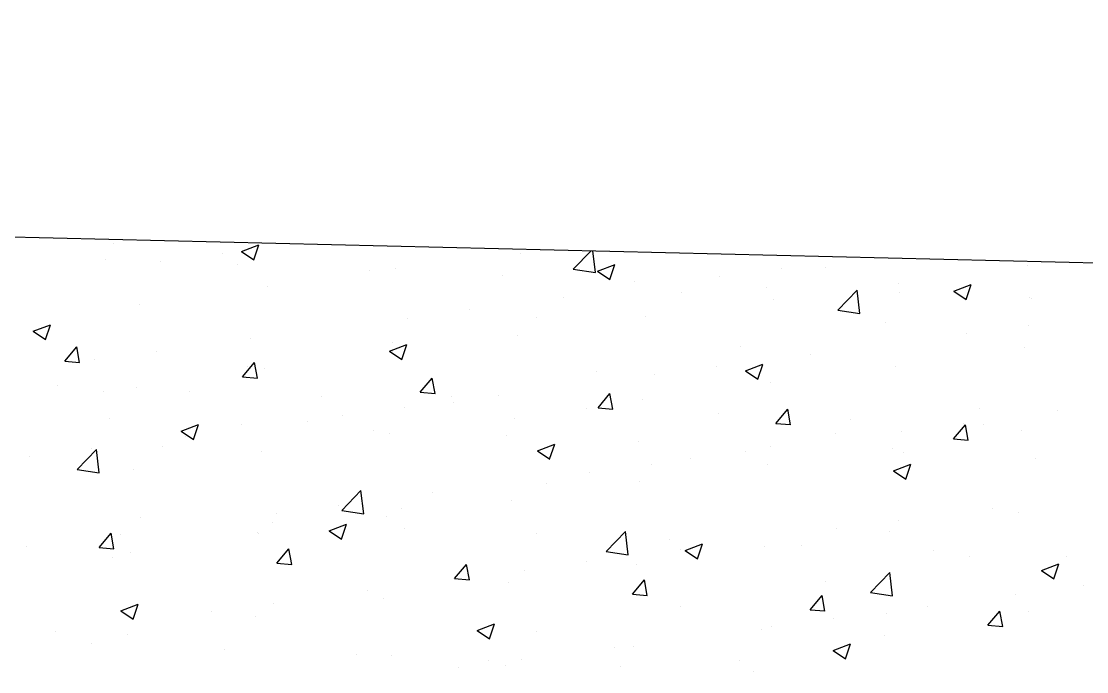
# Model space of a CAD drawing. Header units: millimetres. Extents: x 331487 to 517269, y 198509 to 399936.
# Drawn here: x 447763.4 to 448193.3, y 302100.4 to 302362.9 of the extents above; entities that cross this region are included whole.
import ezdxf

# ---------------------------------------------------------------- set-up
doc = ezdxf.new("R2010")
doc.units = ezdxf.units.MM
doc.header["$MEASUREMENT"] = 0
doc.layers.add('COLUMN', color=6, linetype='Continuous')

msp = doc.modelspace()

# ---------------------------------------------------------------- linework, layer by layer
at = {"layer": 'COLUMN'}
msp.add_line((411189.88, 303155.43), (449398.63, 302236.5), dxfattribs=at)
at = {"layer": 'COLUMN', "color": 2, "linetype": 'Continuous'}
for p, q in [((447800.59, 302273.06), (447800.59, 302273.06)), ((447800.59, 302273.06), (447800.59, 302273.06)), ((447844.47, 302269.27), (447844.47, 302269.27)), ((447844.47, 302269.27), (447844.47, 302269.27)), ((447852.27, 302270.04), (447859.27, 302272.73)), ((447852.27, 302270.04), (447859.27, 302272.73)), ((447852.27, 302270.04), (447857.25, 302266.68)), ((447852.27, 302270.04), (447857.25, 302266.68)), ((447857.24, 302266.68), (447859.27, 302272.72)), ((447857.24, 302266.68), (447859.27, 302272.72)), ((447964.75, 302269.36), (447964.75, 302269.36)), ((447964.75, 302269.36), (447964.75, 302269.36)), ((447986.16, 302262.85), (447993.31, 302270.3)), ((447986.16, 302262.85), (447993.31, 302270.3)), ((447995.05, 302261.47), (447994.02, 302270.29)), ((447995.05, 302261.47), (447994.02, 302270.29)), ((447797.32, 302266.95), (447797.32, 302266.95)), ((447797.32, 302266.95), (447797.32, 302266.95)), ((447819.44, 302265.97), (447819.44, 302265.97)), ((447819.44, 302265.97), (447819.44, 302265.97)), ((447850.7, 302264.69), (447850.7, 302264.69)), ((447850.7, 302264.69), (447850.7, 302264.69)), ((447904.09, 302262.44), (447904.09, 302262.44)), ((447904.09, 302262.44), (447904.09, 302262.44)), ((447914.24, 302262.96), (447914.24, 302262.96)), ((447914.24, 302262.96), (447914.24, 302262.96)), ((447986.15, 302262.85), (447995.05, 302261.47)), ((447986.15, 302262.85), (447995.05, 302261.47)), ((447995.98, 302262.03), (448002.99, 302264.72)), ((447995.98, 302262.03), (448002.99, 302264.72)), ((447995.98, 302262.03), (448000.96, 302258.67)), ((447995.98, 302262.03), (448000.96, 302258.67)), ((448000.95, 302258.67), (448002.98, 302264.72)), ((448000.95, 302258.67), (448002.98, 302264.72)), ((448070.29, 302263.02), (448070.29, 302263.02)), ((448070.29, 302263.02), (448070.29, 302263.02)), ((448088.05, 302263.45), (448088.05, 302263.45)), ((448088.05, 302263.45), (448088.05, 302263.45)), ((448169.27, 302264.51), (448169.27, 302264.51)), ((448169.27, 302264.51), (448169.27, 302264.51)), ((447957.47, 302260.18), (447957.47, 302260.18)), ((447957.47, 302260.18), (447957.47, 302260.18)), ((448010.85, 302257.93), (448010.85, 302257.93)), ((448010.85, 302257.93), (448010.85, 302257.93)), ((448045.26, 302259.73), (448045.26, 302259.73)), ((448045.26, 302259.73), (448045.26, 302259.73)), ((448117.33, 302257.01), (448117.33, 302257.01)), ((448117.33, 302257.01), (448117.33, 302257.01)), ((448139.7, 302254.02), (448146.7, 302256.71)), ((448139.7, 302254.02), (448146.7, 302256.71)), ((448144.67, 302250.66), (448146.7, 302256.71)), ((448144.67, 302250.66), (448146.7, 302256.71)), ((447862.9, 302255.92), (447862.9, 302255.92)), ((447862.9, 302255.92), (447862.9, 302255.92)), ((448029.73, 302253.44), (448029.73, 302253.44)), ((448029.73, 302253.44), (448029.73, 302253.44)), ((448064.23, 302255.67), (448064.23, 302255.67)), ((448064.23, 302255.67), (448064.23, 302255.67)), ((448092.88, 302246.3), (448100.67, 302254.42)), ((448092.88, 302246.3), (448100.67, 302254.42)), ((448101.77, 302244.92), (448100.67, 302254.41)), ((448101.77, 302244.92), (448100.67, 302254.41)), ((448117.62, 302253.42), (448117.62, 302253.42)), ((448117.62, 302253.42), (448117.62, 302253.42)), ((448139.7, 302254.02), (448144.67, 302250.67)), ((448139.7, 302254.02), (448144.67, 302250.67)), ((447810.96, 302248.42), (447810.96, 302248.42)), ((447810.96, 302248.42), (447810.96, 302248.42)), ((447982.1, 302251.41), (447982.1, 302251.41)), ((447982.1, 302251.41), (447982.1, 302251.41)), ((448066.82, 302250.61), (448066.82, 302250.61)), ((448066.82, 302250.61), (448066.82, 302250.61)), ((448170.33, 302251.5), (448170.33, 302251.5)), ((448170.33, 302251.5), (448170.33, 302251.5)), ((448171, 302251.16), (448171, 302251.16)), ((448171, 302251.16), (448171, 302251.16)), ((447944.23, 302246.42), (447944.23, 302246.42)), ((447944.23, 302246.42), (447944.23, 302246.42)), ((447971.42, 302243.43), (447971.42, 302243.43)), ((447971.42, 302243.43), (447971.42, 302243.43)), ((448015.47, 302243.57), (448015.47, 302243.57)), ((448015.47, 302243.57), (448015.47, 302243.57)), ((448092.88, 302246.29), (448101.77, 302244.92)), ((448092.88, 302246.29), (448101.77, 302244.92)), ((447768.25, 302237.78), (447775.25, 302240.47)), ((447768.25, 302237.78), (447775.25, 302240.47)), ((447773.22, 302234.43), (447775.25, 302240.47)), ((447773.22, 302234.43), (447775.25, 302240.47)), ((447919.19, 302243.13), (447919.19, 302243.13)), ((447919.19, 302243.13), (447919.19, 302243.13)), ((448112.01, 302241.49), (448112.01, 302241.49)), ((448112.01, 302241.49), (448112.01, 302241.49)), ((448170.04, 302240.18), (448170.04, 302240.18)), ((448170.04, 302240.18), (448170.04, 302240.18)), ((447768.25, 302237.78), (447773.22, 302234.43)), ((447768.25, 302237.78), (447773.22, 302234.43)), ((447963.53, 302236.07), (447963.53, 302236.07)), ((447963.53, 302236.07), (447963.53, 302236.07)), ((448145.01, 302236.88), (448145.01, 302236.88)), ((448145.01, 302236.88), (448145.01, 302236.88)), ((447780.95, 302225.73), (447785.78, 302231.48)), ((447780.95, 302225.73), (447785.78, 302231.48)), ((447786.93, 302225.2), (447785.77, 302231.47)), ((447786.93, 302225.2), (447785.77, 302231.47)), ((447856.04, 302234.81), (447856.04, 302234.81)), ((447856.04, 302234.81), (447856.04, 302234.81)), ((447911.96, 302229.78), (447918.96, 302232.46)), ((447911.96, 302229.78), (447918.96, 302232.46)), ((447913.1, 302233.42), (447913.1, 302233.42)), ((447913.1, 302233.42), (447913.1, 302233.42)), ((447916.93, 302226.42), (447918.96, 302232.46)), ((447916.93, 302226.42), (447918.96, 302232.46)), ((448053.7, 302231.48), (448053.7, 302231.48)), ((448053.7, 302231.48), (448053.7, 302231.48)), ((448168.05, 302231.22), (448168.05, 302231.22)), ((448168.05, 302231.22), (448168.05, 302231.22)), ((447793.13, 302226.53), (447793.13, 302226.53)), ((447793.13, 302226.53), (447793.13, 302226.53)), ((447818.17, 302229.83), (447818.17, 302229.83)), ((447818.17, 302229.83), (447818.17, 302229.83)), ((447911.96, 302229.78), (447916.94, 302226.42)), ((447911.96, 302229.78), (447916.94, 302226.42)), ((447913.02, 302229.67), (447913.02, 302229.67)), ((447913.02, 302229.67), (447913.02, 302229.67)), ((448081.86, 302228.57), (448081.86, 302228.57)), ((448081.86, 302228.57), (448081.86, 302228.57)), ((447780.95, 302225.73), (447786.93, 302225.21)), ((447780.95, 302225.73), (447786.93, 302225.21)), ((447852.68, 302219.46), (447857.5, 302225.2)), ((447852.68, 302219.46), (447857.5, 302225.2)), ((447854.78, 302223.41), (447854.78, 302223.41)), ((447854.78, 302223.41), (447854.78, 302223.41)), ((447858.66, 302218.93), (447857.5, 302225.2)), ((447858.66, 302218.93), (447857.5, 302225.2)), ((447861.68, 302222.63), (447861.68, 302222.63)), ((447861.68, 302222.63), (447861.68, 302222.63)), ((448043.98, 302223.58), (448043.98, 302223.58)), ((448043.98, 302223.58), (448043.98, 302223.58)), ((448055.67, 302221.77), (448062.68, 302224.46)), ((448055.67, 302221.77), (448062.68, 302224.46)), ((448060.65, 302218.41), (448062.67, 302224.45)), ((448060.65, 302218.41), (448062.67, 302224.45)), ((448116.11, 302223.72), (448116.11, 302223.72)), ((448116.11, 302223.72), (448116.11, 302223.72)), ((447852.68, 302219.46), (447858.66, 302218.93)), ((447852.68, 302219.46), (447858.66, 302218.93)), ((447924.41, 302213.18), (447929.23, 302218.93)), ((447924.41, 302213.18), (447929.23, 302218.93)), ((447930.38, 302212.65), (447929.23, 302218.92)), ((447930.38, 302212.65), (447929.23, 302218.92)), ((447995.38, 302221.47), (447995.38, 302221.47)), ((447995.38, 302221.47), (447995.38, 302221.47)), ((448018.95, 302220.28), (448018.95, 302220.28)), ((448018.95, 302220.28), (448018.95, 302220.28)), ((448055.67, 302221.77), (448060.65, 302218.41)), ((448055.67, 302221.77), (448060.65, 302218.41)), ((447777.85, 302215.85), (447777.85, 302215.85)), ((447777.85, 302215.85), (447777.85, 302215.85)), ((447796.46, 302213.39), (447796.46, 302213.39)), ((447796.46, 302213.39), (447796.46, 302213.39)), ((447809.74, 302215.13), (447809.74, 302215.13)), ((447809.74, 302215.13), (447809.74, 302215.13)), ((447831.23, 302213.59), (447831.23, 302213.59)), ((447831.23, 302213.59), (447831.23, 302213.59)), ((448065.6, 302217.32), (448065.6, 302217.32)), ((448065.6, 302217.32), (448065.6, 302217.32)), ((447884.61, 302211.34), (447884.61, 302211.34)), ((447884.61, 302211.34), (447884.61, 302211.34)), ((447924.41, 302213.18), (447930.38, 302212.66)), ((447924.41, 302213.18), (447930.38, 302212.66)), ((447937.06, 302211.46), (447937.06, 302211.46)), ((447937.06, 302211.46), (447937.06, 302211.46)), ((447937.99, 302209.08), (447937.99, 302209.08)), ((447937.99, 302209.08), (447937.99, 302209.08)), ((447955.79, 302211.97), (447955.79, 302211.97)), ((447955.79, 302211.97), (447955.79, 302211.97)), ((447996.13, 302206.91), (448000.95, 302212.65)), ((447996.13, 302206.91), (448000.95, 302212.65)), ((448002.11, 302206.38), (448000.95, 302212.64)), ((448002.11, 302206.38), (448000.95, 302212.64)), ((448014.26, 302210.28), (448014.26, 302210.28)), ((448014.26, 302210.28), (448014.26, 302210.28)), ((447917.92, 302206.98), (447917.92, 302206.98)), ((447917.92, 302206.98), (447917.92, 302206.98)), ((447991.38, 302206.83), (447991.38, 302206.83)), ((447991.38, 302206.83), (447991.38, 302206.83)), ((447996.13, 302206.91), (448002.11, 302206.38)), ((447996.13, 302206.91), (448002.11, 302206.38)), ((448067.86, 302200.63), (448072.68, 302206.38)), ((448067.86, 302200.63), (448072.68, 302206.38)), ((448073.83, 302200.1), (448072.68, 302206.37)), ((448073.83, 302200.1), (448072.68, 302206.37)), ((448150.21, 302206.5), (448150.21, 302206.5)), ((448150.21, 302206.5), (448150.21, 302206.5)), ((448181.61, 302205.72), (448181.61, 302205.72)), ((448181.61, 302205.72), (448181.61, 302205.72)), ((447798.93, 302202.42), (447798.93, 302202.42)), ((447798.93, 302202.42), (447798.93, 302202.42)), ((447878.74, 302201.45), (447878.74, 302201.45)), ((447878.74, 302201.45), (447878.74, 302201.45)), ((447892.89, 302203.69), (447892.89, 302203.69)), ((447892.89, 302203.69), (447892.89, 302203.69)), ((447962.32, 302202.78), (447962.32, 302202.78)), ((447962.32, 302202.78), (447962.32, 302202.78)), ((448044.76, 302204.57), (448044.76, 302204.57)), ((448044.76, 302204.57), (448044.76, 302204.57)), ((448067.86, 302200.63), (448073.84, 302200.11)), ((448067.86, 302200.63), (448073.84, 302200.11)), ((448098.14, 302202.32), (448098.14, 302202.32)), ((448098.14, 302202.32), (448098.14, 302202.32)), ((448143.74, 302200.73), (448143.74, 302200.73)), ((448143.74, 302200.73), (448143.74, 302200.73)), ((447827.94, 302197.52), (447834.94, 302200.21)), ((447827.94, 302197.52), (447834.94, 302200.21)), ((447827.94, 302197.52), (447832.91, 302194.17)), ((447827.94, 302197.52), (447832.91, 302194.17)), ((447832.91, 302194.17), (447834.94, 302200.21)), ((447832.91, 302194.17), (447834.94, 302200.21)), ((447852.32, 302200.16), (447852.32, 302200.16)), ((447852.32, 302200.16), (447852.32, 302200.16)), ((447905.7, 302197.91), (447905.7, 302197.91)), ((447905.7, 302197.91), (447905.7, 302197.91)), ((447911.81, 302196.38), (447911.81, 302196.38)), ((447911.81, 302196.38), (447911.81, 302196.38)), ((448091.89, 302196.48), (448091.89, 302196.48)), ((448091.89, 302196.48), (448091.89, 302196.48)), ((448118.7, 302197.44), (448118.7, 302197.44)), ((448118.7, 302197.44), (448118.7, 302197.44)), ((448139.58, 302194.36), (448144.41, 302200.1)), ((448139.58, 302194.36), (448144.41, 302200.1)), ((448145.56, 302193.83), (448144.4, 302200.09)), ((448145.56, 302193.83), (448144.4, 302200.09)), ((448151.52, 302200.06), (448151.52, 302200.06)), ((448151.52, 302200.06), (448151.52, 302200.06)), ((448166.83, 302197.93), (448166.83, 302197.93)), ((448166.83, 302197.93), (448166.83, 302197.93)), ((447829.73, 302195.37), (447829.73, 302195.37)), ((447829.73, 302195.37), (447829.73, 302195.37)), ((447959.08, 302195.65), (447959.08, 302195.65)), ((447959.08, 302195.65), (447959.08, 302195.65)), ((447971.65, 302189.51), (447978.65, 302192.2)), ((447971.65, 302189.51), (447978.65, 302192.2)), ((447976.62, 302186.16), (447978.65, 302192.2)), ((447976.62, 302186.16), (447978.65, 302192.2)), ((448012.46, 302193.4), (448012.46, 302193.4)), ((448012.46, 302193.4), (448012.46, 302193.4)), ((448139.58, 302194.36), (448145.56, 302193.83)), ((448139.58, 302194.36), (448145.56, 302193.83)), ((447785.97, 302181.99), (447793.76, 302190.11)), ((447785.97, 302181.99), (447793.76, 302190.11)), ((447791.86, 302190.39), (447791.86, 302190.39)), ((447791.86, 302190.39), (447791.86, 302190.39)), ((447794.86, 302180.61), (447793.75, 302190.1)), ((447794.86, 302180.61), (447793.75, 302190.1)), ((447820.42, 302191.44), (447820.42, 302191.44)), ((447820.42, 302191.44), (447820.42, 302191.44)), ((447860.46, 302189.34), (447860.46, 302189.34)), ((447860.46, 302189.34), (447860.46, 302189.34)), ((447971.65, 302189.51), (447976.63, 302186.16)), ((447971.65, 302189.51), (447976.63, 302186.16)), ((448055.55, 302189.12), (448055.55, 302189.12)), ((448055.55, 302189.12), (448055.55, 302189.12)), ((448065.84, 302191.14), (448065.84, 302191.14)), ((448065.84, 302191.14), (448065.84, 302191.14)), ((448114.89, 302190.43), (448114.89, 302190.43)), ((448114.89, 302190.43), (448114.89, 302190.43)), ((448119.23, 302188.88), (448119.23, 302188.88)), ((448119.23, 302188.88), (448119.23, 302188.88)), ((447766.82, 302187.09), (447766.82, 302187.09)), ((447766.82, 302187.09), (447766.82, 302187.09)), ((448017.68, 302184.14), (448017.68, 302184.14)), ((448017.68, 302184.14), (448017.68, 302184.14)), ((448033.57, 302186.47), (448033.57, 302186.47)), ((448033.57, 302186.47), (448033.57, 302186.47)), ((448064.38, 302184.03), (448064.38, 302184.03)), ((448064.38, 302184.03), (448064.38, 302184.03)), ((448115.37, 302181.51), (448122.37, 302184.19)), ((448115.37, 302181.51), (448122.37, 302184.19)), ((448120.34, 302178.15), (448122.36, 302184.19)), ((448120.34, 302178.15), (448122.36, 302184.19)), ((448172.61, 302186.63), (448172.61, 302186.63)), ((448172.61, 302186.63), (448172.61, 302186.63)), ((447785.96, 302181.99), (447794.86, 302180.61)), ((447785.96, 302181.99), (447794.86, 302180.61)), ((447808.52, 302181.84), (447808.52, 302181.84)), ((447808.52, 302181.84), (447808.52, 302181.84)), ((447992.64, 302180.84), (447992.64, 302180.84)), ((447992.64, 302180.84), (447992.64, 302180.84)), ((448115.37, 302181.51), (448120.34, 302178.15)), ((448115.37, 302181.51), (448120.34, 302178.15)), ((447975.25, 302176.46), (447975.25, 302176.46)), ((447975.25, 302176.46), (447975.25, 302176.46)), ((448013.04, 302176.99), (448013.04, 302176.99)), ((448013.04, 302176.99), (448013.04, 302176.99)), ((447892.69, 302165.44), (447900.48, 302173.56)), ((447892.69, 302165.44), (447900.48, 302173.56)), ((447901.58, 302164.06), (447900.48, 302173.55)), ((447901.58, 302164.06), (447900.48, 302173.55)), ((447929.49, 302172.53), (447929.49, 302172.53)), ((447929.49, 302172.53), (447929.49, 302172.53)), ((447891.61, 302167.54), (447891.61, 302167.54)), ((447891.61, 302167.54), (447891.61, 302167.54)), ((447916.93, 302166.45), (447916.93, 302166.45)), ((447916.93, 302166.45), (447916.93, 302166.45)), ((447961.1, 302169.49), (447961.1, 302169.49)), ((447961.1, 302169.49), (447961.1, 302169.49)), ((448155.3, 302166.28), (448155.3, 302166.28)), ((448155.3, 302166.28), (448155.3, 302166.28)), ((447811.34, 302162.76), (447811.34, 302162.76)), ((447811.34, 302162.76), (447811.34, 302162.76)), ((447866.58, 302164.25), (447866.58, 302164.25)), ((447866.58, 302164.25), (447866.58, 302164.25)), ((447892.69, 302165.43), (447901.58, 302164.06)), ((447892.69, 302165.43), (447901.58, 302164.06)), ((447910.59, 302163.09), (447910.59, 302163.09)), ((447910.59, 302163.09), (447910.59, 302163.09)), ((448165.62, 302164.64), (448165.62, 302164.64)), ((448165.62, 302164.64), (448165.62, 302164.64)), ((447864.72, 302160.51), (447864.72, 302160.51)), ((447864.72, 302160.51), (447864.72, 302160.51)), ((447887.63, 302157.26), (447894.63, 302159.95)), ((447887.63, 302157.26), (447894.63, 302159.95)), ((447892.6, 302153.9), (447894.63, 302159.95)), ((447892.6, 302153.9), (447894.63, 302159.95)), ((447918.1, 302158.25), (447918.1, 302158.25)), ((447918.1, 302158.25), (447918.1, 302158.25)), ((448092.4, 302158), (448092.4, 302158)), ((448092.4, 302158), (448092.4, 302158)), ((448117.43, 302161.29), (448117.43, 302161.29)), ((448117.43, 302161.29), (448117.43, 302161.29)), ((447794.83, 302150.51), (447799.65, 302156.26)), ((447794.83, 302150.51), (447799.65, 302156.26)), ((447800.8, 302149.98), (447799.65, 302156.25)), ((447800.8, 302149.98), (447799.65, 302156.25)), ((447803.42, 302155.93), (447803.42, 302155.93)), ((447803.42, 302155.93), (447803.42, 302155.93)), ((447858.61, 302156.44), (447858.61, 302156.44)), ((447858.61, 302156.44), (447858.61, 302156.44)), ((447859.25, 302156.05), (447859.25, 302156.05)), ((447859.25, 302156.05), (447859.25, 302156.05)), ((447887.63, 302157.26), (447892.6, 302153.91)), ((447887.63, 302157.26), (447892.6, 302153.91)), ((447971.48, 302156), (447971.48, 302156)), ((447971.48, 302156), (447971.48, 302156)), ((447999.42, 302148.89), (448007.21, 302157.01)), ((447999.42, 302148.89), (448007.21, 302157.01)), ((448008.31, 302147.5), (448007.2, 302157)), ((448008.31, 302147.5), (448007.2, 302157)), ((448024.86, 302153.74), (448024.86, 302153.74)), ((448024.86, 302153.74), (448024.86, 302153.74)), ((448113.68, 302157.14), (448113.68, 302157.14)), ((448113.68, 302157.14), (448113.68, 302157.14)), ((447765.55, 302150.95), (447765.55, 302150.95)), ((447765.55, 302150.95), (447765.55, 302150.95)), ((447794.83, 302150.51), (447800.81, 302149.99)), ((447794.83, 302150.51), (447800.81, 302149.99)), ((447866.56, 302144.24), (447871.38, 302149.98)), ((447866.56, 302144.24), (447871.38, 302149.98)), ((447872.53, 302143.71), (447871.37, 302149.98)), ((447872.53, 302143.71), (447871.37, 302149.98)), ((447999.41, 302148.88), (448008.31, 302147.5)), ((447999.41, 302148.88), (448008.31, 302147.5)), ((448029.24, 302149.68), (448029.24, 302149.68)), ((448029.24, 302149.68), (448029.24, 302149.68)), ((448031.34, 302149.25), (448038.34, 302151.94)), ((448031.34, 302149.25), (448038.34, 302151.94)), ((448031.34, 302149.25), (448036.32, 302145.9)), ((448031.34, 302149.25), (448036.32, 302145.9)), ((448036.31, 302145.9), (448038.34, 302151.94)), ((448036.31, 302145.9), (448038.34, 302151.94)), ((448063.17, 302150.74), (448063.17, 302150.74)), ((448063.17, 302150.74), (448063.17, 302150.74)), ((448078.25, 302151.49), (448078.25, 302151.49)), ((448078.25, 302151.49), (448078.25, 302151.49)), ((448131.63, 302149.23), (448131.63, 302149.23)), ((448131.63, 302149.23), (448131.63, 302149.23)), ((447800.29, 302146.43), (447800.29, 302146.43)), ((447800.29, 302146.43), (447800.29, 302146.43)), ((447807.31, 302148.55), (447807.31, 302148.55)), ((447807.31, 302148.55), (447807.31, 302148.55)), ((447991.37, 302144.7), (447991.37, 302144.7)), ((447991.37, 302144.7), (447991.37, 302144.7)), ((448146.08, 302146.83), (448146.08, 302146.83)), ((448146.08, 302146.83), (448146.08, 302146.83)), ((448185.01, 302146.98), (448185.01, 302146.98)), ((448185.01, 302146.98), (448185.01, 302146.98)), ((447866.56, 302144.24), (447872.53, 302143.71)), ((447866.56, 302144.24), (447872.53, 302143.71)), ((447938.28, 302137.96), (447943.1, 302143.71)), ((447938.28, 302137.96), (447943.1, 302143.71)), ((447944.26, 302137.43), (447943.1, 302143.7)), ((447944.26, 302137.43), (447943.1, 302143.7)), ((447966.33, 302141.4), (447966.33, 302141.4)), ((447966.33, 302141.4), (447966.33, 302141.4)), ((448011.82, 302143.7), (448011.82, 302143.7)), ((448011.82, 302143.7), (448011.82, 302143.7)), ((448106.14, 302132.34), (448113.93, 302140.45)), ((448106.14, 302132.34), (448113.93, 302140.45)), ((448115.03, 302130.95), (448113.92, 302140.45)), ((448115.03, 302130.95), (448113.92, 302140.45)), ((448175.06, 302141.24), (448182.06, 302143.93)), ((448175.06, 302141.24), (448182.06, 302143.93)), ((448175.06, 302141.24), (448180.03, 302137.89)), ((448175.06, 302141.24), (448180.03, 302137.89)), ((448180.03, 302137.89), (448182.05, 302143.93)), ((448180.03, 302137.89), (448182.05, 302143.93)), ((447938.28, 302137.96), (447944.26, 302137.44)), ((447938.28, 302137.96), (447944.26, 302137.44)), ((447959.89, 302136.2), (447959.89, 302136.2)), ((447959.89, 302136.2), (447959.89, 302136.2)), ((448010.01, 302131.69), (448014.83, 302137.43)), ((448010.01, 302131.69), (448014.83, 302137.43)), ((448015.98, 302131.16), (448014.83, 302137.43)), ((448015.98, 302131.16), (448014.83, 302137.43)), ((448087.76, 302136.82), (448087.76, 302136.82)), ((448087.76, 302136.82), (448087.76, 302136.82)), ((447903.18, 302133.09), (447903.18, 302133.09)), ((447903.18, 302133.09), (447903.18, 302133.09)), ((448010.01, 302131.69), (448015.98, 302131.16)), ((448010.01, 302131.69), (448015.98, 302131.16)), ((448106.14, 302132.33), (448115.03, 302130.95)), ((448106.14, 302132.33), (448115.03, 302130.95)), ((448192.15, 302135.15), (448192.15, 302135.15)), ((448192.15, 302135.15), (448192.15, 302135.15)), ((447803.61, 302125.01), (447810.61, 302127.7)), ((447803.61, 302125.01), (447810.61, 302127.7)), ((447808.58, 302121.65), (447810.61, 302127.69)), ((447808.58, 302121.65), (447810.61, 302127.69)), ((447865.31, 302128.1), (447865.31, 302128.1)), ((447865.31, 302128.1), (447865.31, 302128.1)), ((447909.37, 302129.8), (447909.37, 302129.8)), ((447909.37, 302129.8), (447909.37, 302129.8)), ((448081.73, 302125.41), (448086.55, 302131.16)), ((448081.73, 302125.41), (448086.55, 302131.16)), ((448087.71, 302124.88), (448086.55, 302131.15)), ((448087.71, 302124.88), (448086.55, 302131.15)), ((448164.4, 302131.35), (448164.4, 302131.35)), ((448164.4, 302131.35), (448164.4, 302131.35)), ((447803.61, 302125.01), (447808.58, 302121.65)), ((447803.61, 302125.01), (447808.58, 302121.65)), ((447840.27, 302124.81), (447840.27, 302124.81)), ((447840.27, 302124.81), (447840.27, 302124.81)), ((448029.44, 302126.81), (448029.44, 302126.81)), ((448029.44, 302126.81), (448029.44, 302126.81)), ((448081.73, 302125.41), (448087.71, 302124.89)), ((448081.73, 302125.41), (448087.71, 302124.89)), ((448112.46, 302123.85), (448112.46, 302123.85)), ((448112.46, 302123.85), (448112.46, 302123.85)), ((448129, 302126.84), (448129, 302126.84)), ((448129, 302126.84), (448129, 302126.84)), ((448153.46, 302119.14), (448158.28, 302124.88)), ((448153.46, 302119.14), (448158.28, 302124.88)), ((448159.43, 302118.61), (448158.28, 302124.88)), ((448159.43, 302118.61), (448158.28, 302124.88)), ((448170.04, 302124.87), (448170.04, 302124.87)), ((448170.04, 302124.87), (448170.04, 302124.87)), ((447858.03, 302122.76), (447858.03, 302122.76)), ((447858.03, 302122.76), (447858.03, 302122.76)), ((447947.32, 302117), (447954.32, 302119.69)), ((447947.32, 302117), (447954.32, 302119.69)), ((447952.29, 302113.64), (447954.32, 302119.69)), ((447952.29, 302113.64), (447954.32, 302119.69)), ((448091.12, 302121.85), (448091.12, 302121.85)), ((448091.12, 302121.85), (448091.12, 302121.85)), ((448153.46, 302119.14), (448159.44, 302118.61)), ((448153.46, 302119.14), (448159.44, 302118.61)), ((447777.12, 302116.49), (447777.12, 302116.49)), ((447777.12, 302116.49), (447777.12, 302116.49)), ((447806.09, 302115.26), (447806.09, 302115.26)), ((447806.09, 302115.26), (447806.09, 302115.26)), ((447947.32, 302117), (447952.3, 302113.64)), ((447947.32, 302117), (447952.3, 302113.64)), ((447971.12, 302116.8), (447971.12, 302116.8)), ((447971.12, 302116.8), (447971.12, 302116.8)), ((448061.95, 302117.45), (448061.95, 302117.45)), ((448061.95, 302117.45), (448061.95, 302117.45)), ((448066.09, 302118.56), (448066.09, 302118.56)), ((448066.09, 302118.56), (448066.09, 302118.56)), ((448111.72, 302114.86), (448111.72, 302114.86)), ((448111.72, 302114.86), (448111.72, 302114.86)), ((447791.86, 302111.66), (447791.86, 302111.66)), ((447791.86, 302111.66), (447791.86, 302111.66)), ((448002.93, 302110.24), (448002.93, 302110.24)), ((448002.93, 302110.24), (448002.93, 302110.24)), ((448010.61, 302110.41), (448010.61, 302110.41)), ((448010.61, 302110.41), (448010.61, 302110.41)), ((448091.03, 302108.99), (448098.04, 302111.68)), ((448091.03, 302108.99), (448098.04, 302111.68)), ((448096, 302105.63), (448098.03, 302111.68)), ((448096, 302105.63), (448098.03, 302111.68)), ((447845.24, 302109.41), (447845.24, 302109.41)), ((447845.24, 302109.41), (447845.24, 302109.41)), ((447898.63, 302107.15), (447898.63, 302107.15)), ((447898.63, 302107.15), (447898.63, 302107.15)), ((447912.8, 302106.79), (447912.8, 302106.79)), ((447912.8, 302106.79), (447912.8, 302106.79)), ((448091.03, 302108.99), (448096.01, 302105.64)), ((448091.03, 302108.99), (448096.01, 302105.64)), ((447940.03, 302101.96), (447940.03, 302101.96)), ((447940.03, 302101.96), (447940.03, 302101.96)), ((447952.01, 302104.9), (447952.01, 302104.9)), ((447952.01, 302104.9), (447952.01, 302104.9)), ((447958.67, 302102.91), (447958.67, 302102.91)), ((447958.67, 302102.91), (447958.67, 302102.91)), ((447965.06, 302105.26), (447965.06, 302105.26)), ((447965.06, 302105.26), (447965.06, 302105.26)), ((448005.39, 302102.64), (448005.39, 302102.64)), ((448005.39, 302102.64), (448005.39, 302102.64)), ((448053.4, 302104.85), (448053.4, 302104.85)), ((448053.4, 302104.85), (448053.4, 302104.85)), ((448058.77, 302100.39), (448058.77, 302100.39)), ((448058.77, 302100.39), (448058.77, 302100.39))]:
    msp.add_line(p, q, dxfattribs=at)
at = {"layer": 'COLUMN'}
msp.add_arc((438443.45, 311612.51), 10658.26, 298.482975, 358.124048, dxfattribs=at)

doc.saveas('drawing.dxf')
